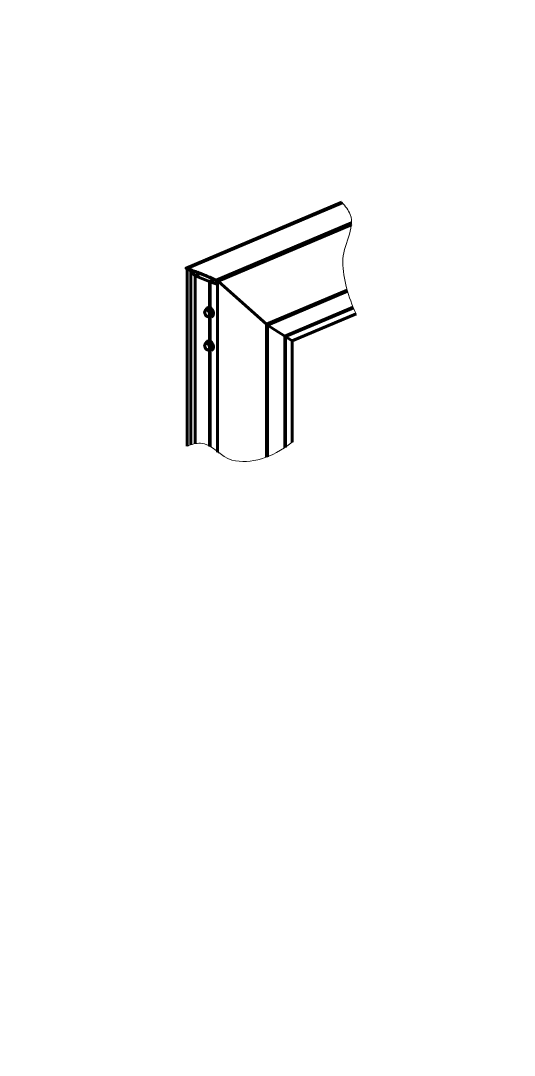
# Model space of a CAD drawing. Header units: millimetres. Extents: x 0 to 841, y 0 to 594.
# Drawn here: x 558 to 841, y 0 to 594 of the extents above; entities that cross this region are included whole.
import ezdxf

# ---------------------------------------------------------------- set-up
doc = ezdxf.new("R2010")
doc.units = ezdxf.units.MM
doc.linetypes.add('K5LT_BASIC', pattern=[0])
doc.linetypes.add('K5LT_THIN', pattern=[0])
doc.layers.add('Системный слой', color=7, linetype='Continuous')

msp = doc.modelspace()

# ---------------------------------------------------------------- linework, layer by layer
at = {"layer": 'Системный слой', "color": 5, "linetype": 'K5LT_BASIC', "lineweight": 60, "true_color": 0x0000ff}
for p, q in [((742.0472, 489.7347), (652.6034, 451.8511)), ((742.0769, 489.7039), (652.6732, 451.8374)), ((742.2773, 489.4944), (653.0324, 451.6951)), ((747.5676, 477.8986), (669.9113, 445.0076)), ((747.5187, 477.2372), (670.6922, 444.6977)), ((747.4613, 476.7096), (671.1093, 444.3711)), ((653.0324, 451.6951), (652.6732, 451.8374)), ((652.999, 451.5381), (654.2784, 451.0306)), ((653.278, 451.4016), (653.278, 349.6717)), ((653.2844, 451.4113), (653.3009, 451.4183)), ((653.354, 451.3973), (653.5336, 451.3259)), ((653.5336, 451.3259), (653.354, 451.3973)), ((653.9191, 451.1154), (655.1404, 450.3179)), ((655.1404, 450.3179), (653.9191, 451.1154)), ((654.2784, 451.0306), (654.9196, 450.4621)), ((656.2729, 449.4383), (654.4306, 451.0718)), ((655.3716, 450.1103), (655.3716, 350.4983)), ((655.3716, 449.8431), (655.7435, 449.5875)), ((655.3716, 449.7833), (657.8878, 447.551)), ((657.8878, 447.551), (655.3716, 449.7833)), ((657.6011, 450.0009), (656.2729, 449.4383)), ((657.8125, 449.9248), (656.3417, 449.3018)), ((660.8146, 448.7906), (657.8878, 447.551)), ((657.8878, 351.1624), (657.8878, 447.551)), ((657.8878, 447.551), (666.1477, 444.268)), ((666.1477, 444.268), (657.8878, 447.551)), ((661.115, 448.8337), (660.436, 449.1028)), ((668.7852, 445.3851), (666.1477, 444.268)), ((666.1477, 444.268), (666.5012, 444.0424)), ((666.5012, 444.0424), (666.1477, 444.268)), ((666.1477, 429.3249), (666.1477, 444.268)), ((666.5012, 444.0424), (666.5069, 444.1253)), ((666.5069, 444.1253), (666.5012, 444.0424)), ((666.5012, 429.185), (666.5012, 444.0424)), ((669.1271, 445.2351), (666.5069, 444.1253)), ((666.5069, 429.1821), (666.5069, 444.1253)), ((666.5069, 444.1253), (670.6195, 442.4907)), ((670.6195, 442.4907), (666.5069, 444.1253)), ((668.7957, 445.3803), (669.2559, 445.1786)), ((669.2559, 445.1786), (670.6195, 443.9696)), ((669.7975, 444.8745), (671.0544, 444.3765)), ((670.6195, 444.1457), (669.7975, 444.8745)), ((670.6922, 444.6977), (669.9113, 445.0076)), ((670.6195, 444.4831), (670.6195, 346.3352)), ((670.6324, 444.5025), (670.6827, 444.5238)), ((670.7716, 444.4745), (670.9512, 444.4031)), ((670.9512, 444.4031), (670.7716, 444.4745)), ((671.3047, 444.1774), (698.7881, 419.7958)), ((698.7881, 419.7958), (671.3047, 444.1774)), ((745.1113, 439.2917), (698.8586, 419.7016)), ((745.2854, 438.6709), (699.4492, 419.2571)), ((665.2103, 428.6741), (664.0876, 428.1985)), ((664.9277, 429.171), (665.206, 429.2889)), ((666.869, 428.0285), (665.2103, 428.6741)), ((666.869, 428.0285), (665.7463, 427.553)), ((667.7077, 425.8781), (666.869, 428.0285)), ((709.2564, 412.9321), (748.5093, 429.5575)), ((709.5105, 412.7682), (748.6069, 429.3273)), ((748.7052, 429.0975), (709.7645, 412.6044)), ((666.8877, 424.3733), (665.7649, 423.8978)), ((666.1477, 410.1739), (666.1477, 423.8656)), ((666.5012, 410.034), (666.5012, 423.7857)), ((666.5069, 410.0311), (666.5069, 423.7851)), ((667.7077, 425.8781), (666.5849, 425.4026)), ((666.8877, 424.3733), (667.7077, 425.8781)), ((667.1703, 423.8764), (667.4486, 423.9942)), ((750.2554, 425.6896), (713.5685, 410.151)), ((698.8586, 419.7085), (698.8586, 343.4227)), ((698.9621, 419.6415), (698.8586, 419.6826)), ((698.8586, 419.6826), (698.9621, 419.6415)), ((699.3852, 419.3541), (699.3156, 419.4158)), ((699.3156, 419.4158), (699.3852, 419.3541)), ((713.5685, 410.151), (699.4492, 419.2571)), ((699.4556, 343.656), (699.4556, 419.2668)), ((664.9277, 410.02), (665.206, 410.1379)), ((709.2564, 412.9321), (709.2388, 348.8751)), ((709.4955, 349.0463), (709.5105, 412.7682)), ((709.7645, 412.6044), (709.7491, 349.2172)), ((713.5685, 410.151), (713.5685, 351.9885)), ((665.138, 409.4948), (664.0152, 409.0192)), ((666.7939, 408.9584), (665.138, 409.4948)), ((666.7939, 408.9584), (665.6712, 408.4828)), ((666.96, 405.2506), (665.8373, 404.7751)), ((666.1477, 349.6805), (666.1477, 404.7146)), ((666.5012, 349.452), (666.5012, 404.6347)), ((666.5069, 349.4483), (666.5069, 404.6341)), ((667.7049, 406.8363), (666.5822, 406.3608)), ((667.7049, 406.8363), (666.7939, 408.9584)), ((666.96, 405.2506), (667.7049, 406.8363)), ((667.1703, 404.7254), (667.4486, 404.8432))]:
    msp.add_line(p, q, dxfattribs=at)
at = {"layer": 'Системный слой', "color": 7, "linetype": 'K5LT_THIN', "lineweight": 18}
for p, q in [((747.4229, 476.417), (671.3047, 444.1774)), ((653.354, 349.7061), (653.354, 451.3973)), ((653.5337, 451.326), (653.5336, 451.3259)), ((653.5336, 349.7859), (653.5336, 451.3259)), ((653.9894, 451.1452), (653.9191, 451.1154)), ((653.9191, 349.9511), (653.9191, 451.1154)), ((655.1404, 350.4192), (655.1404, 450.3179)), ((670.7888, 444.4818), (670.7716, 444.4745)), ((670.7716, 346.2137), (670.7716, 444.4745)), ((670.9687, 444.4105), (670.9512, 444.4031)), ((670.9512, 346.0705), (670.9512, 444.4031)), ((671.3047, 345.79), (671.3047, 444.1774)), ((745.0807, 439.4028), (698.7881, 419.7958)), ((698.9621, 419.6415), (745.137, 439.1987)), ((699.3156, 419.4158), (745.2309, 438.8631)), ((699.3852, 419.3541), (745.2539, 438.7816)), ((698.7881, 343.3958), (698.7881, 419.7958)), ((698.9621, 343.4624), (698.9621, 419.6415)), ((699.3156, 343.6004), (699.3156, 419.4158)), ((699.3852, 350.3693), (699.3852, 419.3541))]:
    msp.add_line(p, q, dxfattribs=at)
at = {"layer": 'Системный слой', "color": 5, "linetype": 'K5LT_BASIC', "lineweight": 60, "true_color": 0x0000ff}
for centre, major_axis, ratio, start_param, end_param in [((653.528, 451.243), (-0.2484, 0.1645), 0.17229421, 5.59554276, 6.39683013), ((653.528, 451.243), (-0.2484, 0.1645), 0.17229421, 6.16954049, 6.39683013), ((653.528, 451.243), (-0.2484, 0.1645), 0.17229421, 5.59554276, 6.16954049), ((653.8815, 451.0173), (-0.4968, 0.3291), 0.17229421, 4.75068373, 5.59554276), ((653.8815, 451.0173), (-0.4968, 0.3291), 0.17229421, 4.75068373, 5.59554276), ((655.1216, 450.2689), (-0.2484, 0.1645), 0.17229421, 3.25523747, 4.75068373), ((655.1216, 450.2689), (-0.2484, 0.1645), 0.17229421, 3.25523766, 4.75068373), ((671.1195, 444.1659), (-0.4968, 0.3291), 0.17229421, 6.16954049, 6.44040179), ((671.1195, 444.1659), (-0.4968, 0.3291), 0.17229421, 5.59554276, 6.39683013), ((671.1195, 444.1659), (-0.4968, 0.3291), 0.17229421, 5.59554276, 6.16954049), ((671.1251, 444.2488), (-0.2484, 0.1645), 0.17229421, 4.02474643, 5.59554276), ((671.1251, 444.2488), (-0.2484, 0.1645), 0.17229421, 4.02474643, 5.59554276), ((666.049, 426.5237), (-1.1213, 2.6473), 0.65501208, 0, 0.6393293), ((666.049, 426.5237), (-1.1213, 2.6473), 0.65501208, 5.71568917, 6.28318531), ((666.3273, 426.6416), (-1.1213, 2.6473), 0.65501208, 5.71568917, 6.28318531), ((666.049, 426.5237), (-1.1213, 2.6473), 0.65501208, 3.14159265, 5.71568917), ((666.3273, 426.6416), (-1.1213, 2.6473), 0.65501208, 3.14159265, 5.71568917), ((666.049, 426.5237), (-1.1213, 2.6473), 0.65501208, 2.50226336, 3.14159265), ((698.6086, 419.8672), (-0.2484, 0.1645), 0.17229421, 3.25523747, 4.02474643), ((698.6086, 419.8672), (-0.2484, 0.1645), 0.17229421, 3.25523747, 4.02474643), ((699.136, 419.4872), (0.2484, -0.1645), 0.17229421, 0.88315378, 2.45395011), ((699.136, 419.4872), (-0.2484, 0.1645), 0.17229421, 4.02474643, 5.59554276), ((699.2056, 419.4254), (0.2484, -0.1645), 0.17229421, 6.16954049, 7.16633909), ((699.2056, 419.4254), (-0.2484, 0.1645), 0.17229421, 3.25523747, 4.02474643), ((666.049, 407.3727), (1.1213, -2.6473), 0.65501208, 3.14159265, 3.77966135), ((666.049, 407.3727), (1.1213, -2.6473), 0.65501208, 0, 3.14159265), ((666.3273, 407.4906), (1.1213, -2.6473), 0.65501208, 0, 3.14159265), ((666.049, 407.3727), (1.1213, -2.6473), 0.65501208, 5.64511661, 6.28318531)]:
    msp.add_ellipse(centre, major_axis=major_axis, ratio=ratio, start_param=start_param, end_param=end_param, dxfattribs=at)
for centre, major_axis in [((664.7618, 425.9785), (-0.741, 1.7495)), ((664.7618, 406.8275), (0.741, -1.7495))]:
    msp.add_ellipse(centre, major_axis=major_axis, ratio=0.65501208, dxfattribs=at)
at = {"layer": 'Системный слой', "color": 7, "linetype": 'K5LT_THIN', "lineweight": 18}
for points in [[(750.2554, 425.6896), (745.5082, 435.5702), (742.9428, 445.4796), (742.5921, 455.5922), (742.2822, 464.5262), (750.0485, 475.1878), (746.819, 482.7154), (745.7432, 485.2231), (744.1526, 487.5629), (742.0472, 489.7347)], [(653.278, 349.6717), (655.8697, 350.8474), (658.4391, 351.4494), (660.9862, 351.4777), (667.1033, 351.5457), (672.8183, 343.1692), (678.9509, 341.7556), (690.0269, 339.2026), (701.4972, 342.6505), (713.5685, 351.9885)]]:
    msp.add_open_spline(points, degree=3, knots=[0, 0, 0, 0, 1, 1, 1, 2, 2, 2, 3, 3, 3, 3], dxfattribs=at)
at = {"layer": 'Системный слой', "color": 5, "linetype": 'K5LT_BASIC', "lineweight": 60, "true_color": 0x0000ff}
for points, knots in [([(652.6034, 451.8511), (652.6022, 451.8506), (652.6007, 451.8496), (652.5991, 451.8476), (652.5982, 451.8451), (652.5981, 451.841), (652.5995, 451.8353), (652.6027, 451.8278), (652.6081, 451.8185), (652.6156, 451.8078), (652.6245, 451.7968), (652.6335, 451.7868), (652.6415, 451.7786), (652.649, 451.7714), (652.6573, 451.7636), (652.6683, 451.7539), (652.6893, 451.736), (652.7143, 451.7159), (652.7412, 451.6953), (652.7592, 451.6819), (652.776, 451.6697), (652.7912, 451.6589), (652.8047, 451.6496), (652.8163, 451.6418), (652.8279, 451.6342), (652.847, 451.6218), (652.8707, 451.6072), (652.8995, 451.5903), (652.9415, 451.5667), (652.9754, 451.5495), (652.999, 451.5381)], [0, 0, 0, 0, 0.7268188, 1.13053582, 1.74233451, 2.59596271, 3.60814142, 4.7639065, 6.09823892, 7.50734418, 8.87624082, 9.95295446, 10.7849386, 11.43973807, 12.10059845, 13.00194866, 14.14209493, 16.89084192, 18.12818633, 19.22204208, 20.15670727, 21.05321622, 21.77158308, 22.33088596, 22.86840251, 23.5294601, 25.19364588, 26.27256724, 27.56138438, 31, 31, 31, 31]), ([(652.6732, 451.8374), (652.6649, 451.8404), (652.6519, 451.8449), (652.6358, 451.8494), (652.6239, 451.8519), (652.612, 451.8531), (652.6061, 451.8523), (652.6034, 451.8511)], [0, 0, 0, 0, 1.96306266, 3.22737332, 4.56730184, 5.85746069, 8, 8, 8, 8]), ([(660.436, 449.1028), (659.8985, 449.314), (658.8706, 449.7096), (657.4245, 450.2429), (656.1323, 450.6983), (654.9832, 451.085), (653.9666, 451.4115), (653.3329, 451.6054), (653.0324, 451.6951)], [0, 0, 0, 0, 1.77980931, 3.46634885, 5.05961863, 6.46634885, 7.77980931, 9, 9, 9, 9]), ([(654.4306, 451.0718), (654.7454, 450.9726), (655.3837, 450.7668), (656.417, 450.4193), (657.5993, 450.0048), (658.9325, 449.5168), (660.3058, 448.9926), (661.8412, 448.3857), (663.2314, 447.8158), (664.5394, 447.2635), (665.542, 446.8323), (666.9527, 446.2146), (668.0489, 445.7217), (668.7957, 445.3803)], [0, 0, 0, 0, 1.08208137, 2.16428626, 3.40752076, 4.87054661, 6.29245064, 7.51232676, 9.33506891, 10.21802768, 11.12022778, 12.06091052, 14, 14, 14, 14]), ([(655.7435, 449.5875), (655.7863, 449.5584), (655.851, 449.5159), (655.9325, 449.4662), (655.9756, 449.441), (656.0086, 449.4223), (656.0377, 449.4064), (656.0675, 449.3906), (656.1002, 449.3742), (656.135, 449.3575), (656.1696, 449.3419), (656.2003, 449.3291), (656.2243, 449.3198), (656.2412, 449.3139), (656.2538, 449.3099), (656.2662, 449.3063), (656.2814, 449.3025), (656.2999, 449.2991), (656.3182, 449.2977), (656.3323, 449.2987), (656.3392, 449.3007), (656.3417, 449.3018)], [0, 0, 0, 0, 4.40074069, 6.09961969, 7.31609523, 8.22142656, 9.0110958, 9.86639476, 10.85308816, 11.93351774, 13.07387024, 14.17339541, 15.04589964, 15.68748266, 16.1537734, 16.63056037, 17.34734983, 18.37140725, 19.70377062, 21.02956179, 22, 22, 22, 22]), ([(656.3417, 449.3018), (656.348, 449.3045), (656.3531, 449.3097), (656.3541, 449.3192), (656.3535, 449.3257), (656.3512, 449.3345), (656.3464, 449.3457), (656.3393, 449.3584), (656.3285, 449.3749), (656.3161, 449.391), (656.3031, 449.4062), (656.2906, 449.4201), (656.2804, 449.4307), (656.2729, 449.4383)], [0, 0, 0, 0, 2.62009538, 3.3377481, 4.15975108, 5.18209245, 6.42318046, 7.71335961, 8.87933753, 10.8878295, 11.72531752, 12.41255552, 14, 14, 14, 14]), ([(669.9113, 445.0076), (668.2214, 445.7953), (665.8252, 446.873), (662.9532, 448.0896), (661.6828, 448.607), (661.115, 448.8337)], [0, 0, 0, 0, 3.25677115, 4.75406269, 6, 6, 6, 6]), ([(671.1093, 444.3711), (671.1122, 444.3723), (671.1153, 444.3751), (671.1166, 444.3804), (671.1162, 444.3852), (671.1145, 444.3912), (671.1108, 444.3995), (671.104, 444.4106), (671.0948, 444.4229), (671.0847, 444.4347), (671.0745, 444.4455), (671.0632, 444.4564), (671.0502, 444.4681), (671.0345, 444.4817), (671.0144, 444.4982), (670.9882, 444.519), (670.9593, 444.5408), (670.9321, 444.5605), (670.9106, 444.5755), (670.8934, 444.5872), (670.8784, 444.5969), (670.8576, 444.6101), (670.8336, 444.6247), (670.8049, 444.6413), (670.7779, 444.656), (670.7389, 444.6761), (670.7105, 444.6895), (670.6922, 444.6977)], [0, 0, 0, 0, 1.50089258, 2.34852645, 3.08659903, 3.84844156, 4.94346477, 6.30958091, 7.70111865, 8.80866726, 9.69356011, 10.60146852, 11.53459753, 12.46993155, 13.69948627, 15.1961493, 16.89157977, 18.21640502, 19.19553241, 19.86688827, 20.5078296, 21.10965859, 22.46035934, 23.38678557, 24.49353549, 25.62321942, 28, 28, 28, 28]), ([(671.0544, 444.3765), (671.0635, 444.374), (671.0775, 444.3707), (671.0938, 444.3688), (671.1034, 444.3692), (671.1079, 444.3705), (671.1093, 444.3711)], [0, 0, 0, 0, 2.42500191, 4.08546809, 5.9696571, 7, 7, 7, 7]), ([(664.0876, 428.1985), (664.045, 428.1422), (663.9684, 428.0387), (663.8549, 427.8788), (663.7465, 427.7179), (663.6399, 427.5477), (663.5431, 427.378), (663.4564, 427.2074), (663.385, 427.045), (663.3197, 426.8711), (663.2852, 426.7584), (663.2676, 426.6937)], [0, 0, 0, 0, 1.22538852, 2.24904159, 3.50562852, 4.79764167, 6.09856242, 7.44813489, 8.90026448, 10.17117224, 12, 12, 12, 12]), ([(664.7926, 427.8231), (664.7273, 427.8485), (664.6327, 427.8885), (664.5021, 427.9503), (664.3821, 428.0126), (664.238, 428.0965), (664.1397, 428.1618), (664.0876, 428.1985)], [0, 0, 0, 0, 1.84949721, 2.80246509, 4.13579843, 5.86831006, 8, 8, 8, 8]), ([(664.7926, 427.8231), (664.8579, 427.7977), (664.9602, 427.761), (665.1179, 427.7106), (665.2763, 427.6646), (665.4889, 427.6097), (665.6536, 427.5726), (665.7463, 427.553)], [0, 0, 0, 0, 1.84949721, 2.80246509, 4.13579843, 5.86831006, 8, 8, 8, 8]), ([(663.2676, 426.6937), (663.2911, 426.5466), (663.335, 426.3149), (663.4128, 426.0087), (663.479, 425.7936), (663.545, 425.6087), (663.614, 425.4365), (663.6995, 425.2461), (663.8041, 425.0401), (663.9404, 424.8), (664.0437, 424.6372), (664.1062, 424.5434)], [0, 0, 0, 0, 2.31670183, 3.64348369, 4.86196269, 5.77160638, 6.65583464, 7.71391825, 8.9841034, 10.22361925, 12, 12, 12, 12]), ([(664.1062, 424.5434), (664.1913, 424.4834), (664.3301, 424.3947), (664.5342, 424.2876), (664.6832, 424.2193), (664.8153, 424.1656), (664.9364, 424.121), (665.056, 424.0807), (665.1839, 424.0414), (665.32, 424.0031), (665.512, 423.9536), (665.6626, 423.9195), (665.7649, 423.8978)], [0, 0, 0, 0, 2.85343675, 4.31393594, 5.56619704, 6.60888349, 7.4406587, 8.30086841, 9.20372988, 10.12080859, 11.06632181, 13, 13, 13, 13]), ([(666.5849, 425.4026), (666.5494, 425.4559), (666.4691, 425.5798), (666.3487, 425.7802), (666.2304, 425.999), (666.1338, 426.2013), (666.0573, 426.3817), (665.9914, 426.5552), (665.9253, 426.7538), (665.8623, 426.9774), (665.7992, 427.2485), (665.7643, 427.4403), (665.7463, 427.553)], [0, 0, 0, 0, 1.09171179, 2.50976031, 3.94710733, 5.26712625, 6.25257357, 7.21048753, 8.35674477, 9.73277868, 11.07558753, 13, 13, 13, 13]), ([(665.7649, 423.8978), (665.7767, 423.9412), (665.8007, 424.0223), (665.8456, 424.1531), (665.9001, 424.2912), (665.9708, 424.4463), (666.0564, 424.6112), (666.1593, 424.7886), (666.2751, 424.9698), (666.417, 425.1761), (666.5215, 425.3185), (666.5849, 425.4026)], [0, 0, 0, 0, 1.22538852, 2.24904159, 3.50562852, 4.79764167, 6.09856242, 7.44813489, 8.90026448, 10.17117224, 12, 12, 12, 12]), ([(664.0152, 409.0192), (663.9823, 408.9706), (663.9078, 408.859), (663.7968, 408.6846), (663.6887, 408.5025), (663.6011, 408.3421), (663.5326, 408.2052), (663.4743, 408.0784), (663.4166, 407.9391), (663.363, 407.7895), (663.311, 407.6165), (663.2838, 407.5003), (663.2703, 407.4336)], [0, 0, 0, 0, 1.09171179, 2.50976031, 3.94710733, 5.26712625, 6.25257357, 7.21048753, 8.35674477, 9.73277868, 11.07558753, 13, 13, 13, 13]), ([(663.6015, 406.3199), (663.5656, 406.4034), (663.5154, 406.531), (663.4498, 406.7212), (663.3925, 406.9074), (663.3289, 407.1501), (663.2898, 407.3324), (663.2703, 407.4336)], [0, 0, 0, 0, 1.84949721, 2.80246509, 4.13579843, 5.86831006, 8, 8, 8, 8]), ([(663.6015, 406.3199), (663.6374, 406.2364), (663.6953, 406.112), (663.788, 405.9333), (663.8837, 405.7634), (664.0159, 405.5498), (664.1213, 405.3955), (664.1813, 405.3115)], [0, 0, 0, 0, 1.84949721, 2.80246509, 4.13579843, 5.86831006, 8, 8, 8, 8]), ([(665.6712, 408.4828), (665.6009, 408.4941), (665.473, 408.5158), (665.2788, 408.5531), (665.0873, 408.595), (664.8904, 408.6454), (664.7006, 408.7027), (664.5173, 408.7681), (664.3504, 408.8388), (664.1795, 408.9227), (664.0741, 408.983), (664.0152, 409.0192)], [0, 0, 0, 0, 1.22538852, 2.24904159, 3.50562852, 4.79764167, 6.09856242, 7.44813489, 8.90026448, 10.17117224, 12, 12, 12, 12]), ([(664.1813, 405.3115), (664.2208, 405.2872), (664.296, 405.2432), (664.4217, 405.1768), (664.5593, 405.1121), (664.7203, 405.0465), (664.8989, 404.9845), (665.0985, 404.926), (665.3097, 404.8741), (665.5571, 404.8225), (665.7325, 404.7919), (665.8373, 404.7751)], [0, 0, 0, 0, 1.22538852, 2.24904159, 3.50562852, 4.79764167, 6.09856242, 7.44813489, 8.90026448, 10.17117224, 12, 12, 12, 12]), ([(666.5822, 406.3608), (666.5252, 406.4407), (666.4294, 406.5804), (666.2926, 406.7987), (666.1771, 407.0022), (666.0757, 407.2036), (665.9987, 407.375), (665.937, 407.5274), (665.8833, 407.6737), (665.8329, 407.8264), (665.7861, 407.9851), (665.7288, 408.2041), (665.6927, 408.371), (665.6712, 408.4828)], [0, 0, 0, 0, 1.79062442, 3.07293189, 4.64577716, 5.99436604, 7.11725914, 8.01301706, 8.93939675, 9.9117091, 10.89933233, 11.91757734, 14, 14, 14, 14]), ([(665.8373, 404.7751), (665.8549, 404.8622), (665.8894, 405.0037), (665.9546, 405.2033), (666.0117, 405.3507), (666.0697, 405.4831), (666.1312, 405.6113), (666.2082, 405.7588), (666.3034, 405.926), (666.4286, 406.13), (666.5242, 406.2752), (666.5822, 406.3608)], [0, 0, 0, 0, 2.31670183, 3.64348369, 4.86196269, 5.77160638, 6.65583464, 7.71391825, 8.9841034, 10.22361925, 12, 12, 12, 12])]:
    msp.add_open_spline(points, degree=3, knots=knots, dxfattribs=at)
msp.add_open_spline([(661.115, 448.8337), (660.8886, 448.9254), (660.6622, 449.0151), (660.436, 449.1028)], degree=3, dxfattribs=at)

doc.saveas('drawing.dxf')
